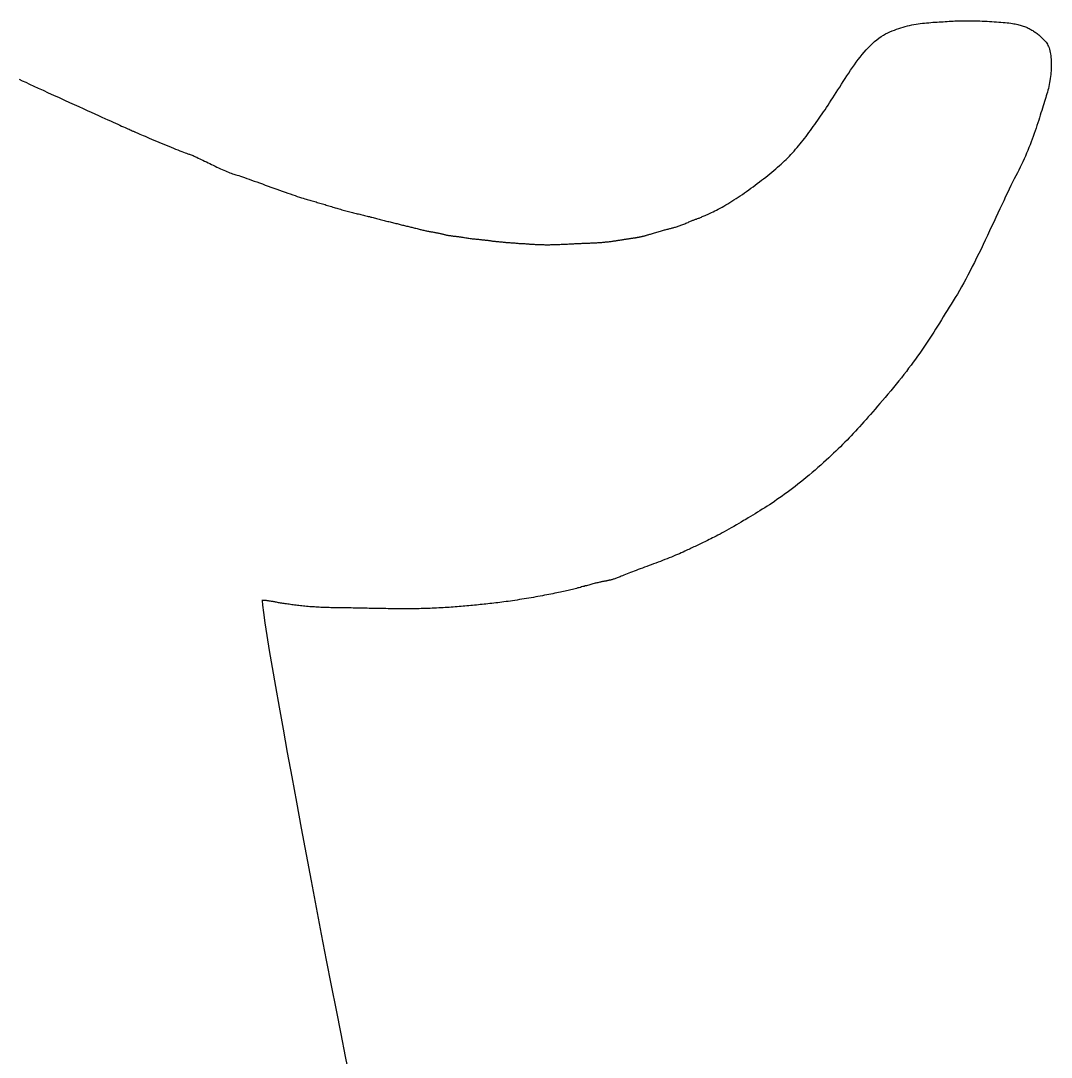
# Model space of a CAD drawing. Extents: x 3.9 to 78.6, y 0.4 to 97.3.
# Drawn here: x 36.66 to 47.9, y 86.01 to 97.3 of the extents above; entities that cross this region are included whole.
import ezdxf

# ---------------------------------------------------------------- set-up
doc = ezdxf.new("R2010")
doc.units = 0
doc.layers.add('LAYER_1', color=7, linetype='CONTINUOUS')

msp = doc.modelspace()

# ---------------------------------------------------------------- linework, layer by layer
at = {"layer": 'LAYER_1', "color": 7}
for p, q in [((46.403, 97.262), (46.427, 97.266)), ((46.427, 97.266), (46.45, 97.27)), ((46.45, 97.27), (46.473, 97.273)), ((46.473, 97.273), (46.496, 97.276)), ((46.496, 97.276), (46.519, 97.279)), ((46.519, 97.279), (46.542, 97.281)), ((46.542, 97.281), (46.565, 97.283)), ((46.565, 97.283), (46.588, 97.285)), ((46.588, 97.285), (46.611, 97.287)), ((46.611, 97.287), (46.633, 97.288)), ((46.633, 97.288), (46.656, 97.29)), ((46.656, 97.29), (46.678, 97.291)), ((46.678, 97.291), (46.701, 97.293)), ((46.701, 97.293), (46.723, 97.294)), ((46.723, 97.294), (46.745, 97.295)), ((46.745, 97.295), (46.767, 97.297)), ((46.767, 97.297), (46.789, 97.298)), ((46.789, 97.298), (46.811, 97.3)), ((46.811, 97.3), (46.83, 97.301)), ((46.83, 97.301), (46.85, 97.302)), ((46.85, 97.302), (46.871, 97.303)), ((46.871, 97.303), (46.894, 97.303)), ((46.894, 97.303), (46.917, 97.304)), ((46.917, 97.304), (46.94, 97.304)), ((46.94, 97.304), (46.965, 97.304)), ((46.965, 97.304), (46.99, 97.304)), ((46.99, 97.304), (47.016, 97.304)), ((47.016, 97.304), (47.042, 97.304)), ((47.042, 97.304), (47.068, 97.303)), ((47.068, 97.303), (47.095, 97.303)), ((47.095, 97.303), (47.121, 97.302)), ((47.121, 97.302), (47.148, 97.301)), ((47.148, 97.301), (47.175, 97.3)), ((47.175, 97.3), (47.201, 97.298)), ((47.201, 97.298), (47.228, 97.297)), ((47.228, 97.297), (47.254, 97.296)), ((47.254, 97.296), (47.279, 97.294)), ((47.279, 97.294), (47.305, 97.292)), ((47.305, 97.292), (47.329, 97.29)), ((47.329, 97.29), (47.353, 97.288)), ((47.353, 97.288), (47.376, 97.286)), ((47.376, 97.286), (47.398, 97.284)), ((47.398, 97.284), (47.42, 97.282)), ((47.42, 97.282), (47.44, 97.28)), ((47.44, 97.28), (47.459, 97.277)), ((47.459, 97.277), (47.477, 97.275)), ((47.477, 97.275), (47.493, 97.272)), ((47.493, 97.272), (47.509, 97.269)), ((47.509, 97.269), (47.522, 97.266)), ((47.522, 97.266), (47.536, 97.263)), ((46.07, 97.147), (46.094, 97.16)), ((46.094, 97.16), (46.118, 97.172)), ((46.118, 97.172), (46.142, 97.183)), ((46.142, 97.183), (46.166, 97.194)), ((46.166, 97.194), (46.19, 97.203)), ((46.19, 97.203), (46.214, 97.212)), ((46.214, 97.212), (46.238, 97.22)), ((46.238, 97.22), (46.262, 97.228)), ((46.262, 97.228), (46.285, 97.235)), ((46.285, 97.235), (46.309, 97.242)), ((46.309, 97.242), (46.333, 97.247)), ((46.333, 97.247), (46.356, 97.253)), ((46.356, 97.253), (46.38, 97.258)), ((46.38, 97.258), (46.403, 97.262)), ((47.536, 97.263), (47.548, 97.26)), ((47.548, 97.26), (47.561, 97.257)), ((47.561, 97.257), (47.573, 97.253)), ((47.573, 97.253), (47.585, 97.25)), ((47.585, 97.25), (47.596, 97.246)), ((47.596, 97.246), (47.608, 97.242)), ((47.608, 97.242), (47.619, 97.238)), ((47.619, 97.238), (47.63, 97.233)), ((47.63, 97.233), (47.64, 97.229)), ((47.64, 97.229), (47.65, 97.224)), ((47.65, 97.224), (47.661, 97.219)), ((47.661, 97.219), (47.671, 97.214)), ((47.671, 97.214), (47.68, 97.208)), ((47.68, 97.208), (47.69, 97.202)), ((47.69, 97.202), (47.7, 97.197)), ((47.7, 97.197), (47.709, 97.191)), ((47.709, 97.191), (47.718, 97.184)), ((47.718, 97.184), (47.727, 97.178)), ((47.727, 97.178), (47.737, 97.171)), ((47.737, 97.171), (47.746, 97.164)), ((47.746, 97.164), (47.755, 97.157)), ((47.755, 97.157), (47.764, 97.149)), ((45.929, 97.035), (45.952, 97.057)), ((45.952, 97.057), (45.975, 97.078)), ((45.975, 97.078), (45.999, 97.097)), ((45.999, 97.097), (46.022, 97.116)), ((46.022, 97.116), (46.046, 97.132)), ((46.046, 97.132), (46.07, 97.147)), ((47.764, 97.149), (47.773, 97.142)), ((47.773, 97.142), (47.782, 97.134)), ((47.782, 97.134), (47.791, 97.125)), ((47.791, 97.125), (47.8, 97.117)), ((47.8, 97.117), (47.809, 97.108)), ((47.809, 97.108), (47.818, 97.099)), ((47.818, 97.099), (47.827, 97.09)), ((47.827, 97.09), (47.836, 97.08)), ((47.836, 97.08), (47.844, 97.071)), ((47.844, 97.071), (47.852, 97.061)), ((47.852, 97.061), (47.859, 97.049)), ((47.859, 97.049), (47.865, 97.036)), ((45.818, 96.908), (45.84, 96.935)), ((45.84, 96.935), (45.862, 96.962)), ((45.862, 96.962), (45.884, 96.987)), ((45.884, 96.987), (45.907, 97.012)), ((45.907, 97.012), (45.929, 97.035)), ((47.865, 97.036), (47.871, 97.023)), ((47.871, 97.023), (47.877, 97.008)), ((47.877, 97.008), (47.881, 96.993)), ((47.881, 96.993), (47.886, 96.976)), ((47.886, 96.976), (47.889, 96.959)), ((47.889, 96.959), (47.893, 96.942)), ((47.893, 96.942), (47.895, 96.923)), ((45.733, 96.793), (45.754, 96.823)), ((45.754, 96.823), (45.775, 96.852)), ((45.775, 96.852), (45.797, 96.88)), ((45.797, 96.88), (45.818, 96.908)), ((47.895, 96.923), (47.897, 96.904)), ((47.897, 96.904), (47.899, 96.885)), ((47.899, 96.885), (47.9, 96.865)), ((47.9, 96.865), (47.901, 96.845)), ((47.901, 96.845), (47.901, 96.824)), ((47.901, 96.824), (47.901, 96.803)), ((45.652, 96.673), (45.672, 96.703)), ((45.672, 96.703), (45.692, 96.734)), ((45.692, 96.734), (45.713, 96.764)), ((45.713, 96.764), (45.733, 96.793)), ((47.896, 96.717), (47.893, 96.695)), ((47.898, 96.738), (47.896, 96.717)), ((47.899, 96.76), (47.898, 96.738)), ((47.9, 96.782), (47.899, 96.76)), ((47.901, 96.803), (47.9, 96.782)), ((36.646, 96.667), (36.681, 96.651)), ((36.681, 96.651), (36.72, 96.633)), ((36.72, 96.633), (36.761, 96.613)), ((36.761, 96.613), (36.806, 96.592)), ((36.806, 96.592), (36.855, 96.57)), ((45.594, 96.582), (45.613, 96.612)), ((45.613, 96.612), (45.633, 96.642)), ((45.633, 96.642), (45.652, 96.673)), ((47.875, 96.587), (47.87, 96.567)), ((47.879, 96.609), (47.875, 96.587)), ((47.883, 96.63), (47.879, 96.609)), ((47.887, 96.651), (47.883, 96.63)), ((47.89, 96.673), (47.887, 96.651)), ((47.893, 96.695), (47.89, 96.673)), ((36.855, 96.57), (36.907, 96.546)), ((36.907, 96.546), (36.962, 96.52)), ((36.962, 96.52), (37.022, 96.493)), ((37.022, 96.493), (37.082, 96.466)), ((45.52, 96.465), (45.538, 96.494)), ((45.538, 96.494), (45.556, 96.523)), ((45.556, 96.523), (45.575, 96.552)), ((45.575, 96.552), (45.594, 96.582)), ((47.847, 96.487), (47.841, 96.467)), ((47.853, 96.506), (47.847, 96.487)), ((47.859, 96.526), (47.853, 96.506)), ((47.865, 96.546), (47.859, 96.526)), ((47.87, 96.567), (47.865, 96.546)), ((37.082, 96.466), (37.14, 96.439)), ((37.14, 96.439), (37.195, 96.414)), ((37.195, 96.414), (37.247, 96.391)), ((37.247, 96.391), (37.297, 96.368)), ((37.297, 96.368), (37.344, 96.347)), ((45.45, 96.359), (45.467, 96.384)), ((45.467, 96.384), (45.484, 96.41)), ((45.484, 96.41), (45.502, 96.437)), ((45.502, 96.437), (45.52, 96.465)), ((47.813, 96.376), (47.805, 96.352)), ((47.82, 96.4), (47.813, 96.376)), ((47.827, 96.423), (47.82, 96.4)), ((47.834, 96.445), (47.827, 96.423)), ((47.841, 96.467), (47.834, 96.445)), ((37.344, 96.347), (37.389, 96.326)), ((37.389, 96.326), (37.432, 96.307)), ((37.432, 96.307), (37.472, 96.289)), ((37.472, 96.289), (37.511, 96.271)), ((37.511, 96.271), (37.547, 96.255)), ((37.547, 96.255), (37.58, 96.24)), ((45.37, 96.241), (45.386, 96.264)), ((45.386, 96.264), (45.402, 96.288)), ((45.402, 96.288), (45.418, 96.311)), ((45.418, 96.311), (45.434, 96.335)), ((45.434, 96.335), (45.45, 96.359)), ((47.781, 96.274), (47.773, 96.247)), ((47.789, 96.3), (47.781, 96.274)), ((47.798, 96.326), (47.789, 96.3)), ((47.805, 96.352), (47.798, 96.326)), ((37.58, 96.24), (37.612, 96.226)), ((37.612, 96.226), (37.642, 96.212)), ((37.642, 96.212), (37.67, 96.2)), ((37.67, 96.2), (37.696, 96.188)), ((37.696, 96.188), (37.721, 96.177)), ((37.721, 96.177), (37.743, 96.167)), ((37.743, 96.167), (37.764, 96.157)), ((37.764, 96.157), (37.783, 96.149)), ((37.783, 96.149), (37.801, 96.141)), ((37.801, 96.141), (37.817, 96.134)), ((45.29, 96.129), (45.306, 96.151)), ((45.306, 96.151), (45.322, 96.173)), ((45.322, 96.173), (45.338, 96.196)), ((45.338, 96.196), (45.354, 96.219)), ((45.354, 96.219), (45.37, 96.241)), ((47.745, 96.162), (47.735, 96.133)), ((47.754, 96.191), (47.745, 96.162)), ((47.764, 96.219), (47.754, 96.191)), ((47.773, 96.247), (47.764, 96.219)), ((37.817, 96.134), (37.832, 96.127)), ((37.832, 96.127), (37.845, 96.121)), ((37.845, 96.121), (37.857, 96.115)), ((37.857, 96.115), (37.868, 96.111)), ((37.868, 96.111), (37.878, 96.106)), ((37.878, 96.106), (37.886, 96.102)), ((37.886, 96.102), (37.894, 96.099)), ((37.894, 96.099), (37.9, 96.096)), ((37.9, 96.096), (37.905, 96.094)), ((37.905, 96.094), (37.908, 96.092)), ((37.908, 96.092), (37.914, 96.09)), ((37.914, 96.09), (37.922, 96.086)), ((37.922, 96.086), (37.933, 96.081)), ((37.933, 96.081), (37.947, 96.076)), ((37.947, 96.076), (37.962, 96.069)), ((37.962, 96.069), (37.98, 96.062)), ((37.98, 96.062), (37.999, 96.053)), ((37.999, 96.053), (38.02, 96.045)), ((38.02, 96.045), (38.043, 96.035)), ((38.043, 96.035), (38.066, 96.025)), ((38.066, 96.025), (38.091, 96.015)), ((45.194, 96.002), (45.211, 96.022)), ((45.211, 96.022), (45.227, 96.043)), ((45.227, 96.043), (45.243, 96.064)), ((45.243, 96.064), (45.258, 96.086)), ((45.258, 96.086), (45.274, 96.107)), ((45.274, 96.107), (45.29, 96.129)), ((47.704, 96.044), (47.693, 96.013)), ((47.715, 96.074), (47.704, 96.044)), ((47.725, 96.103), (47.715, 96.074)), ((47.735, 96.133), (47.725, 96.103)), ((38.091, 96.015), (38.116, 96.004)), ((38.116, 96.004), (38.143, 95.993)), ((38.143, 95.993), (38.169, 95.982)), ((38.169, 95.982), (38.196, 95.971)), ((38.196, 95.971), (38.223, 95.96)), ((38.223, 95.96), (38.25, 95.949)), ((38.25, 95.949), (38.277, 95.938)), ((38.277, 95.938), (38.303, 95.927)), ((38.303, 95.927), (38.328, 95.916)), ((38.328, 95.916), (38.353, 95.906)), ((45.113, 95.903), (45.129, 95.922)), ((45.129, 95.922), (45.146, 95.942)), ((45.146, 95.942), (45.162, 95.961)), ((45.162, 95.961), (45.178, 95.981)), ((45.178, 95.981), (45.194, 96.002)), ((47.658, 95.922), (47.645, 95.891)), ((47.67, 95.952), (47.658, 95.922)), ((47.681, 95.983), (47.67, 95.952)), ((47.693, 96.013), (47.681, 95.983)), ((38.353, 95.906), (38.377, 95.897)), ((38.377, 95.897), (38.399, 95.888)), ((38.399, 95.888), (38.42, 95.88)), ((38.42, 95.88), (38.439, 95.872)), ((38.439, 95.872), (38.457, 95.866)), ((38.457, 95.866), (38.472, 95.86)), ((38.472, 95.86), (38.485, 95.855)), ((38.485, 95.855), (38.496, 95.851)), ((38.496, 95.851), (38.505, 95.849)), ((38.505, 95.849), (38.512, 95.846)), ((38.512, 95.846), (38.521, 95.843)), ((38.521, 95.843), (38.532, 95.839)), ((38.532, 95.839), (38.543, 95.834)), ((38.543, 95.834), (38.556, 95.829)), ((38.556, 95.829), (38.57, 95.822)), ((38.57, 95.822), (38.584, 95.816)), ((38.584, 95.816), (38.6, 95.808)), ((38.6, 95.808), (38.616, 95.801)), ((38.616, 95.801), (38.633, 95.792)), ((45.01, 95.793), (45.028, 95.811)), ((45.028, 95.811), (45.045, 95.828)), ((45.045, 95.828), (45.062, 95.847)), ((45.062, 95.847), (45.079, 95.865)), ((45.079, 95.865), (45.096, 95.884)), ((45.096, 95.884), (45.113, 95.903)), ((47.606, 95.798), (47.592, 95.768)), ((47.619, 95.829), (47.606, 95.798)), ((47.632, 95.86), (47.619, 95.829)), ((47.645, 95.891), (47.632, 95.86)), ((38.633, 95.792), (38.651, 95.784)), ((38.651, 95.784), (38.669, 95.775)), ((38.669, 95.775), (38.688, 95.766)), ((38.688, 95.766), (38.706, 95.757)), ((38.706, 95.757), (38.726, 95.747)), ((38.726, 95.747), (38.745, 95.738)), ((38.745, 95.738), (38.764, 95.729)), ((38.764, 95.729), (38.784, 95.719)), ((38.784, 95.719), (38.803, 95.71)), ((38.803, 95.71), (38.822, 95.701)), ((38.822, 95.701), (38.841, 95.692)), ((38.841, 95.692), (38.86, 95.684)), ((38.86, 95.684), (38.878, 95.675)), ((44.875, 95.672), (44.896, 95.69)), ((44.896, 95.69), (44.917, 95.708)), ((44.917, 95.708), (44.938, 95.726)), ((44.938, 95.726), (44.956, 95.742)), ((44.956, 95.742), (44.974, 95.759)), ((44.974, 95.759), (44.992, 95.776)), ((44.992, 95.776), (45.01, 95.793)), ((47.562, 95.707), (47.547, 95.677)), ((47.577, 95.737), (47.562, 95.707)), ((47.592, 95.768), (47.577, 95.737)), ((38.878, 95.675), (38.895, 95.668)), ((38.895, 95.668), (38.913, 95.66)), ((38.913, 95.66), (38.929, 95.653)), ((38.929, 95.653), (38.945, 95.647)), ((38.945, 95.647), (38.959, 95.642)), ((38.959, 95.642), (38.973, 95.637)), ((38.973, 95.637), (38.986, 95.632)), ((38.986, 95.632), (38.998, 95.629)), ((38.998, 95.629), (39.01, 95.626)), ((39.01, 95.626), (39.025, 95.621)), ((39.025, 95.621), (39.042, 95.616)), ((39.042, 95.616), (39.061, 95.609)), ((39.061, 95.609), (39.082, 95.602)), ((39.082, 95.602), (39.104, 95.595)), ((39.104, 95.595), (39.129, 95.586)), ((39.129, 95.586), (39.154, 95.577)), ((39.154, 95.577), (39.181, 95.567)), ((44.741, 95.565), (44.764, 95.582)), ((44.764, 95.582), (44.787, 95.6)), ((44.787, 95.6), (44.809, 95.618)), ((44.809, 95.618), (44.831, 95.636)), ((44.831, 95.636), (44.853, 95.654)), ((44.853, 95.654), (44.875, 95.672)), ((47.498, 95.582), (47.48, 95.546)), ((47.515, 95.615), (47.498, 95.582)), ((47.532, 95.647), (47.515, 95.615)), ((47.547, 95.677), (47.532, 95.647)), ((39.181, 95.567), (39.209, 95.557)), ((39.209, 95.557), (39.238, 95.547)), ((39.238, 95.547), (39.268, 95.536)), ((39.268, 95.536), (39.299, 95.525)), ((39.299, 95.525), (39.33, 95.514)), ((39.33, 95.514), (39.361, 95.503)), ((39.361, 95.503), (39.392, 95.491)), ((39.392, 95.491), (39.424, 95.48)), ((39.424, 95.48), (39.455, 95.469)), ((39.455, 95.469), (39.486, 95.457)), ((39.486, 95.457), (39.516, 95.447)), ((44.579, 95.444), (44.602, 95.461)), ((44.602, 95.461), (44.626, 95.478)), ((44.626, 95.478), (44.649, 95.495)), ((44.649, 95.495), (44.672, 95.512)), ((44.672, 95.512), (44.695, 95.529)), ((44.695, 95.529), (44.718, 95.547)), ((44.718, 95.547), (44.741, 95.565)), ((47.443, 95.47), (47.423, 95.429)), ((47.462, 95.509), (47.443, 95.47)), ((47.48, 95.546), (47.462, 95.509)), ((39.516, 95.447), (39.546, 95.436)), ((39.546, 95.436), (39.575, 95.426)), ((39.575, 95.426), (39.603, 95.416)), ((39.603, 95.416), (39.63, 95.406)), ((39.63, 95.406), (39.656, 95.398)), ((39.656, 95.398), (39.68, 95.389)), ((39.68, 95.389), (39.703, 95.382)), ((39.703, 95.382), (39.724, 95.375)), ((39.724, 95.375), (39.743, 95.369)), ((39.743, 95.369), (39.76, 95.364)), ((39.76, 95.364), (39.775, 95.36)), ((39.775, 95.36), (39.788, 95.357)), ((39.788, 95.357), (39.802, 95.353)), ((39.802, 95.353), (39.816, 95.349)), ((39.816, 95.349), (39.829, 95.345)), ((39.829, 95.345), (39.843, 95.341)), ((44.419, 95.337), (44.441, 95.351)), ((44.441, 95.351), (44.464, 95.366)), ((44.464, 95.366), (44.487, 95.381)), ((44.487, 95.381), (44.51, 95.396)), ((44.51, 95.396), (44.533, 95.412)), ((44.533, 95.412), (44.556, 95.428)), ((44.556, 95.428), (44.579, 95.444)), ((47.403, 95.387), (47.383, 95.343)), ((47.423, 95.429), (47.403, 95.387)), ((39.843, 95.341), (39.857, 95.337)), ((39.857, 95.337), (39.871, 95.333)), ((39.871, 95.333), (39.884, 95.329)), ((39.884, 95.329), (39.898, 95.325)), ((39.898, 95.325), (39.912, 95.321)), ((39.912, 95.321), (39.926, 95.317)), ((39.926, 95.317), (39.94, 95.312)), ((39.94, 95.312), (39.954, 95.308)), ((39.954, 95.308), (39.968, 95.304)), ((39.968, 95.304), (39.982, 95.3)), ((39.982, 95.3), (39.996, 95.295)), ((39.996, 95.295), (40.01, 95.291)), ((40.01, 95.291), (40.024, 95.287)), ((40.024, 95.287), (40.038, 95.282)), ((40.038, 95.282), (40.052, 95.278)), ((40.052, 95.278), (40.066, 95.274)), ((40.066, 95.274), (40.08, 95.269)), ((40.08, 95.269), (40.094, 95.265)), ((40.094, 95.265), (40.109, 95.261)), ((40.109, 95.261), (40.123, 95.257)), ((40.123, 95.257), (40.137, 95.253)), ((40.137, 95.253), (40.151, 95.249)), ((40.151, 95.249), (40.166, 95.245)), ((40.166, 95.245), (40.18, 95.241)), ((40.18, 95.241), (40.195, 95.237)), ((40.195, 95.237), (40.209, 95.233)), ((40.209, 95.233), (40.223, 95.229)), ((44.213, 95.223), (44.231, 95.232)), ((44.231, 95.232), (44.25, 95.241)), ((44.25, 95.241), (44.27, 95.251)), ((44.27, 95.251), (44.29, 95.262)), ((44.29, 95.262), (44.311, 95.273)), ((44.311, 95.273), (44.332, 95.285)), ((44.332, 95.285), (44.353, 95.297)), ((44.353, 95.297), (44.375, 95.31)), ((44.375, 95.31), (44.397, 95.323)), ((44.397, 95.323), (44.419, 95.337)), ((47.34, 95.253), (47.318, 95.206)), ((47.362, 95.298), (47.34, 95.253)), ((47.383, 95.343), (47.362, 95.298)), ((40.223, 95.229), (40.238, 95.226)), ((40.238, 95.226), (40.252, 95.222)), ((40.252, 95.222), (40.266, 95.219)), ((40.266, 95.219), (40.28, 95.215)), ((40.28, 95.215), (40.293, 95.212)), ((40.293, 95.212), (40.307, 95.208)), ((40.307, 95.208), (40.321, 95.205)), ((40.321, 95.205), (40.334, 95.201)), ((40.334, 95.201), (40.348, 95.198)), ((40.348, 95.198), (40.361, 95.195)), ((40.361, 95.195), (40.374, 95.191)), ((40.374, 95.191), (40.388, 95.188)), ((40.388, 95.188), (40.401, 95.185)), ((40.401, 95.185), (40.414, 95.182)), ((40.414, 95.182), (40.427, 95.178)), ((40.427, 95.178), (40.44, 95.175)), ((40.44, 95.175), (40.453, 95.172)), ((40.453, 95.172), (40.466, 95.169)), ((40.466, 95.169), (40.48, 95.165)), ((40.48, 95.165), (40.493, 95.162)), ((40.493, 95.162), (40.506, 95.159)), ((40.506, 95.159), (40.519, 95.156)), ((40.519, 95.156), (40.532, 95.152)), ((40.532, 95.152), (40.545, 95.149)), ((40.545, 95.149), (40.559, 95.146)), ((40.559, 95.146), (40.572, 95.142)), ((40.572, 95.142), (40.585, 95.139)), ((40.585, 95.139), (40.599, 95.135)), ((40.599, 95.135), (40.612, 95.132)), ((40.612, 95.132), (40.626, 95.128)), ((40.626, 95.128), (40.639, 95.125)), ((40.639, 95.125), (40.653, 95.121)), ((40.653, 95.121), (40.666, 95.118)), ((43.96, 95.115), (43.969, 95.119)), ((43.969, 95.119), (43.978, 95.122)), ((43.978, 95.122), (43.986, 95.126)), ((43.986, 95.126), (43.994, 95.129)), ((43.994, 95.129), (44.001, 95.132)), ((44.001, 95.132), (44.009, 95.134)), ((44.009, 95.134), (44.016, 95.137)), ((44.016, 95.137), (44.023, 95.14)), ((44.023, 95.14), (44.031, 95.143)), ((44.031, 95.143), (44.038, 95.145)), ((44.038, 95.145), (44.045, 95.148)), ((44.045, 95.148), (44.053, 95.151)), ((44.053, 95.151), (44.061, 95.154)), ((44.061, 95.154), (44.069, 95.158)), ((44.069, 95.158), (44.077, 95.161)), ((44.077, 95.161), (44.086, 95.165)), ((44.086, 95.165), (44.096, 95.169)), ((44.096, 95.169), (44.106, 95.173)), ((44.106, 95.173), (44.116, 95.178)), ((44.116, 95.178), (44.128, 95.183)), ((44.128, 95.183), (44.14, 95.188)), ((44.14, 95.188), (44.152, 95.194)), ((44.152, 95.194), (44.166, 95.201)), ((44.166, 95.201), (44.181, 95.208)), ((44.181, 95.208), (44.196, 95.215)), ((44.196, 95.215), (44.213, 95.223)), ((47.296, 95.159), (47.274, 95.11)), ((47.318, 95.206), (47.296, 95.159)), ((40.666, 95.118), (40.679, 95.115)), ((40.679, 95.115), (40.692, 95.112)), ((40.692, 95.112), (40.705, 95.108)), ((40.705, 95.108), (40.717, 95.105)), ((40.717, 95.105), (40.73, 95.102)), ((40.73, 95.102), (40.742, 95.099)), ((40.742, 95.099), (40.754, 95.096)), ((40.754, 95.096), (40.767, 95.093)), ((40.767, 95.093), (40.779, 95.09)), ((40.779, 95.09), (40.791, 95.087)), ((40.791, 95.087), (40.803, 95.084)), ((40.803, 95.084), (40.814, 95.081)), ((40.814, 95.081), (40.826, 95.078)), ((40.826, 95.078), (40.838, 95.076)), ((40.838, 95.076), (40.849, 95.073)), ((40.849, 95.073), (40.861, 95.07)), ((40.861, 95.07), (40.872, 95.067)), ((40.872, 95.067), (40.884, 95.064)), ((40.884, 95.064), (40.895, 95.062)), ((40.895, 95.062), (40.906, 95.059)), ((40.906, 95.059), (40.918, 95.056)), ((40.918, 95.056), (40.929, 95.053)), ((40.929, 95.053), (40.94, 95.05)), ((40.94, 95.05), (40.951, 95.048)), ((40.951, 95.048), (40.962, 95.045)), ((40.962, 95.045), (40.973, 95.042)), ((40.973, 95.042), (40.985, 95.039)), ((40.985, 95.039), (40.996, 95.036)), ((40.996, 95.036), (41.007, 95.033)), ((41.007, 95.033), (41.018, 95.03)), ((41.018, 95.03), (41.028, 95.028)), ((41.028, 95.028), (41.039, 95.025)), ((41.039, 95.025), (41.049, 95.023)), ((41.049, 95.023), (41.06, 95.021)), ((41.06, 95.021), (41.07, 95.019)), ((41.07, 95.019), (41.08, 95.016)), ((41.08, 95.016), (41.09, 95.014)), ((41.09, 95.014), (41.099, 95.012)), ((41.099, 95.012), (41.109, 95.011)), ((41.109, 95.011), (41.118, 95.009)), ((41.118, 95.009), (41.128, 95.007)), ((41.128, 95.007), (41.137, 95.005)), ((43.615, 95.005), (43.627, 95.008)), ((43.627, 95.008), (43.639, 95.012)), ((43.639, 95.012), (43.65, 95.015)), ((43.65, 95.015), (43.661, 95.018)), ((43.661, 95.018), (43.672, 95.021)), ((43.672, 95.021), (43.682, 95.024)), ((43.682, 95.024), (43.692, 95.026)), ((43.692, 95.026), (43.702, 95.029)), ((43.702, 95.029), (43.712, 95.031)), ((43.712, 95.031), (43.722, 95.034)), ((43.722, 95.034), (43.731, 95.036)), ((43.731, 95.036), (43.741, 95.039)), ((43.741, 95.039), (43.75, 95.041)), ((43.75, 95.041), (43.759, 95.044)), ((43.759, 95.044), (43.768, 95.046)), ((43.768, 95.046), (43.777, 95.048)), ((43.777, 95.048), (43.787, 95.051)), ((43.787, 95.051), (43.796, 95.054)), ((43.796, 95.054), (43.805, 95.056)), ((43.805, 95.056), (43.814, 95.059)), ((43.814, 95.059), (43.824, 95.062)), ((43.824, 95.062), (43.833, 95.065)), ((43.833, 95.065), (43.843, 95.069)), ((43.843, 95.069), (43.853, 95.072)), ((43.853, 95.072), (43.863, 95.076)), ((43.863, 95.076), (43.873, 95.079)), ((43.873, 95.079), (43.884, 95.083)), ((43.884, 95.083), (43.895, 95.088)), ((43.895, 95.088), (43.906, 95.092)), ((43.906, 95.092), (43.918, 95.097)), ((43.918, 95.097), (43.929, 95.102)), ((43.929, 95.102), (43.94, 95.107)), ((43.94, 95.107), (43.95, 95.111)), ((43.95, 95.111), (43.96, 95.115)), ((47.228, 95.013), (47.205, 94.964)), ((47.251, 95.062), (47.228, 95.013)), ((47.274, 95.11), (47.251, 95.062)), ((41.137, 95.005), (41.146, 95.004)), ((41.146, 95.004), (41.155, 95.002)), ((41.155, 95.002), (41.163, 95)), ((41.163, 95), (41.172, 94.999)), ((41.172, 94.999), (41.18, 94.997)), ((41.18, 94.997), (41.189, 94.996)), ((41.189, 94.996), (41.197, 94.994)), ((41.197, 94.994), (41.205, 94.993)), ((41.205, 94.993), (41.213, 94.991)), ((41.213, 94.991), (41.221, 94.989)), ((41.221, 94.989), (41.228, 94.988)), ((41.228, 94.988), (41.236, 94.986)), ((41.236, 94.986), (41.244, 94.985)), ((41.244, 94.985), (41.251, 94.983)), ((41.251, 94.983), (41.258, 94.981)), ((41.258, 94.981), (41.265, 94.979)), ((41.265, 94.979), (41.273, 94.977)), ((41.273, 94.977), (41.28, 94.975)), ((41.28, 94.975), (41.287, 94.974)), ((41.287, 94.974), (41.294, 94.972)), ((41.294, 94.972), (41.3, 94.971)), ((41.3, 94.971), (41.307, 94.969)), ((41.307, 94.969), (41.314, 94.968)), ((41.314, 94.968), (41.321, 94.966)), ((41.321, 94.966), (41.328, 94.965)), ((41.328, 94.965), (41.335, 94.964)), ((41.335, 94.964), (41.342, 94.963)), ((41.342, 94.963), (41.349, 94.962)), ((41.349, 94.962), (41.357, 94.961)), ((41.357, 94.961), (41.364, 94.96)), ((41.364, 94.96), (41.371, 94.959)), ((41.371, 94.959), (41.378, 94.958)), ((41.378, 94.958), (41.385, 94.958)), ((41.385, 94.958), (41.393, 94.957)), ((41.393, 94.957), (41.4, 94.956)), ((41.4, 94.956), (41.407, 94.955)), ((41.407, 94.955), (41.415, 94.954)), ((41.415, 94.954), (41.422, 94.953)), ((41.422, 94.953), (41.43, 94.952)), ((41.43, 94.952), (41.438, 94.951)), ((41.438, 94.951), (41.446, 94.95)), ((41.446, 94.95), (41.454, 94.949)), ((41.454, 94.949), (41.462, 94.948)), ((41.462, 94.948), (41.47, 94.947)), ((41.47, 94.947), (41.478, 94.946)), ((41.478, 94.946), (41.486, 94.944)), ((41.486, 94.944), (41.495, 94.943)), ((41.495, 94.943), (41.503, 94.941)), ((41.503, 94.941), (41.516, 94.939)), ((41.516, 94.939), (41.528, 94.937)), ((41.528, 94.937), (41.54, 94.936)), ((41.54, 94.936), (41.551, 94.934)), ((41.551, 94.934), (41.563, 94.932)), ((41.563, 94.932), (41.574, 94.931)), ((41.574, 94.931), (41.585, 94.929)), ((41.585, 94.929), (41.595, 94.928)), ((41.595, 94.928), (41.606, 94.927)), ((41.606, 94.927), (41.616, 94.926)), ((41.616, 94.926), (41.626, 94.925)), ((41.626, 94.925), (41.636, 94.924)), ((41.636, 94.924), (41.646, 94.923)), ((41.646, 94.923), (41.656, 94.922)), ((41.656, 94.922), (41.665, 94.921)), ((41.665, 94.921), (41.675, 94.92)), ((41.675, 94.92), (41.684, 94.919)), ((41.684, 94.919), (41.693, 94.918)), ((41.693, 94.918), (41.702, 94.917)), ((41.702, 94.917), (41.711, 94.916)), ((41.711, 94.916), (41.72, 94.915)), ((41.72, 94.915), (41.729, 94.914)), ((41.729, 94.914), (41.738, 94.913)), ((41.738, 94.913), (41.747, 94.912)), ((41.747, 94.912), (41.756, 94.911)), ((41.756, 94.911), (41.764, 94.91)), ((41.764, 94.91), (41.773, 94.909)), ((41.773, 94.909), (41.782, 94.908)), ((41.782, 94.908), (41.791, 94.906)), ((41.791, 94.906), (41.8, 94.905)), ((41.8, 94.905), (41.809, 94.903)), ((41.809, 94.903), (41.818, 94.903)), ((41.818, 94.903), (41.827, 94.902)), ((41.827, 94.902), (41.836, 94.901)), ((41.836, 94.901), (41.846, 94.9)), ((41.846, 94.9), (41.855, 94.899)), ((41.855, 94.899), (41.865, 94.898)), ((41.865, 94.898), (41.875, 94.897)), ((41.875, 94.897), (41.884, 94.896)), ((41.884, 94.896), (41.894, 94.895)), ((41.894, 94.895), (41.904, 94.894)), ((41.904, 94.894), (41.914, 94.893)), ((41.914, 94.893), (41.924, 94.892)), ((43.032, 94.892), (43.042, 94.893)), ((43.042, 94.893), (43.053, 94.894)), ((43.053, 94.894), (43.063, 94.895)), ((43.063, 94.895), (43.073, 94.896)), ((43.073, 94.896), (43.083, 94.897)), ((43.083, 94.897), (43.093, 94.899)), ((43.093, 94.899), (43.103, 94.9)), ((43.103, 94.9), (43.113, 94.901)), ((43.113, 94.901), (43.123, 94.903)), ((43.123, 94.903), (43.133, 94.904)), ((43.133, 94.904), (43.142, 94.905)), ((43.142, 94.905), (43.152, 94.907)), ((43.152, 94.907), (43.161, 94.908)), ((43.161, 94.908), (43.17, 94.91)), ((43.17, 94.91), (43.179, 94.911)), ((43.179, 94.911), (43.189, 94.913)), ((43.189, 94.913), (43.198, 94.914)), ((43.198, 94.914), (43.207, 94.916)), ((43.207, 94.916), (43.215, 94.917)), ((43.215, 94.917), (43.223, 94.918)), ((43.223, 94.918), (43.231, 94.919)), ((43.231, 94.919), (43.239, 94.921)), ((43.239, 94.921), (43.246, 94.922)), ((43.246, 94.922), (43.253, 94.923)), ((43.253, 94.923), (43.26, 94.924)), ((43.26, 94.924), (43.267, 94.925)), ((43.267, 94.925), (43.273, 94.926)), ((43.273, 94.926), (43.279, 94.927)), ((43.279, 94.927), (43.285, 94.928)), ((43.285, 94.928), (43.291, 94.929)), ((43.291, 94.929), (43.297, 94.93)), ((43.297, 94.93), (43.302, 94.931)), ((43.302, 94.931), (43.308, 94.931)), ((43.308, 94.931), (43.313, 94.932)), ((43.313, 94.932), (43.319, 94.933)), ((43.319, 94.933), (43.324, 94.934)), ((43.324, 94.934), (43.329, 94.934)), ((43.329, 94.934), (43.335, 94.935)), ((43.335, 94.935), (43.34, 94.936)), ((43.34, 94.936), (43.345, 94.937)), ((43.345, 94.937), (43.351, 94.938)), ((43.351, 94.938), (43.356, 94.938)), ((43.356, 94.938), (43.361, 94.939)), ((43.361, 94.939), (43.367, 94.94)), ((43.367, 94.94), (43.372, 94.941)), ((43.372, 94.941), (43.378, 94.942)), ((43.378, 94.942), (43.384, 94.943)), ((43.384, 94.943), (43.39, 94.944)), ((43.39, 94.944), (43.396, 94.944)), ((43.396, 94.944), (43.401, 94.945)), ((43.401, 94.945), (43.407, 94.946)), ((43.407, 94.946), (43.412, 94.948)), ((43.412, 94.948), (43.418, 94.949)), ((43.418, 94.949), (43.423, 94.95)), ((43.423, 94.95), (43.428, 94.951)), ((43.428, 94.951), (43.434, 94.952)), ((43.434, 94.952), (43.439, 94.954)), ((43.439, 94.954), (43.445, 94.955)), ((43.445, 94.955), (43.45, 94.956)), ((43.45, 94.956), (43.456, 94.958)), ((43.456, 94.958), (43.462, 94.96)), ((43.462, 94.96), (43.469, 94.961)), ((43.469, 94.961), (43.475, 94.963)), ((43.475, 94.963), (43.482, 94.965)), ((43.482, 94.965), (43.489, 94.967)), ((43.489, 94.967), (43.497, 94.97)), ((43.497, 94.97), (43.505, 94.972)), ((43.505, 94.972), (43.513, 94.975)), ((43.513, 94.975), (43.522, 94.977)), ((43.522, 94.977), (43.532, 94.98)), ((43.532, 94.98), (43.542, 94.983)), ((43.542, 94.983), (43.552, 94.986)), ((43.552, 94.986), (43.564, 94.99)), ((43.564, 94.99), (43.575, 94.993)), ((43.575, 94.993), (43.588, 94.997)), ((43.588, 94.997), (43.601, 95.001)), ((43.601, 95.001), (43.615, 95.005)), ((47.182, 94.914), (47.158, 94.865)), ((47.205, 94.964), (47.182, 94.914)), ((41.924, 94.892), (41.935, 94.891)), ((41.935, 94.891), (41.945, 94.89)), ((41.945, 94.89), (41.955, 94.889)), ((41.955, 94.889), (41.966, 94.889)), ((41.966, 94.889), (41.976, 94.888)), ((41.976, 94.888), (41.987, 94.887)), ((41.987, 94.887), (41.998, 94.886)), ((41.998, 94.886), (42.008, 94.885)), ((42.008, 94.885), (42.019, 94.884)), ((42.019, 94.884), (42.03, 94.883)), ((42.03, 94.883), (42.041, 94.882)), ((42.041, 94.882), (42.051, 94.882)), ((42.051, 94.882), (42.062, 94.881)), ((42.062, 94.881), (42.073, 94.88)), ((42.073, 94.88), (42.084, 94.879)), ((42.084, 94.879), (42.095, 94.878)), ((42.095, 94.878), (42.106, 94.878)), ((42.106, 94.878), (42.117, 94.877)), ((42.117, 94.877), (42.128, 94.876)), ((42.128, 94.876), (42.139, 94.876)), ((42.139, 94.876), (42.15, 94.875)), ((42.15, 94.875), (42.161, 94.875)), ((42.161, 94.875), (42.171, 94.874)), ((42.171, 94.874), (42.182, 94.873)), ((42.182, 94.873), (42.192, 94.872)), ((42.192, 94.872), (42.203, 94.872)), ((42.203, 94.872), (42.213, 94.871)), ((42.213, 94.871), (42.223, 94.87)), ((42.223, 94.87), (42.234, 94.87)), ((42.234, 94.87), (42.244, 94.869)), ((42.244, 94.869), (42.254, 94.869)), ((42.254, 94.869), (42.264, 94.868)), ((42.264, 94.868), (42.274, 94.867)), ((42.274, 94.867), (42.285, 94.867)), ((42.285, 94.867), (42.295, 94.866)), ((42.295, 94.866), (42.305, 94.866)), ((42.305, 94.866), (42.315, 94.865)), ((42.315, 94.865), (42.326, 94.865)), ((42.326, 94.865), (42.336, 94.865)), ((42.336, 94.865), (42.347, 94.864)), ((42.347, 94.864), (42.357, 94.864)), ((42.357, 94.864), (42.368, 94.864)), ((42.368, 94.864), (42.378, 94.863)), ((42.378, 94.863), (42.389, 94.863)), ((42.389, 94.863), (42.4, 94.863)), ((42.4, 94.863), (42.411, 94.863)), ((42.411, 94.863), (42.422, 94.863)), ((42.422, 94.863), (42.433, 94.863)), ((42.433, 94.863), (42.445, 94.864)), ((42.445, 94.864), (42.456, 94.864)), ((42.456, 94.864), (42.468, 94.864)), ((42.468, 94.864), (42.48, 94.865)), ((42.48, 94.865), (42.493, 94.865)), ((42.493, 94.865), (42.505, 94.865)), ((42.505, 94.865), (42.518, 94.866)), ((42.518, 94.866), (42.531, 94.866)), ((42.531, 94.866), (42.544, 94.867)), ((42.544, 94.867), (42.557, 94.868)), ((42.557, 94.868), (42.571, 94.868)), ((42.571, 94.868), (42.584, 94.869)), ((42.584, 94.869), (42.598, 94.87)), ((42.598, 94.87), (42.612, 94.87)), ((42.612, 94.87), (42.625, 94.871)), ((42.625, 94.871), (42.639, 94.872)), ((42.639, 94.872), (42.653, 94.872)), ((42.653, 94.872), (42.667, 94.873)), ((42.667, 94.873), (42.68, 94.874)), ((42.68, 94.874), (42.694, 94.874)), ((42.694, 94.874), (42.707, 94.875)), ((42.707, 94.875), (42.721, 94.876)), ((42.721, 94.876), (42.734, 94.876)), ((42.734, 94.876), (42.748, 94.877)), ((42.748, 94.877), (42.761, 94.878)), ((42.761, 94.878), (42.774, 94.878)), ((42.774, 94.878), (42.786, 94.879)), ((42.786, 94.879), (42.799, 94.879)), ((42.799, 94.879), (42.811, 94.88)), ((42.811, 94.88), (42.823, 94.88)), ((42.823, 94.88), (42.835, 94.881)), ((42.835, 94.881), (42.847, 94.881)), ((42.847, 94.881), (42.858, 94.881)), ((42.858, 94.881), (42.869, 94.881)), ((42.869, 94.881), (42.88, 94.882)), ((42.88, 94.882), (42.891, 94.882)), ((42.891, 94.882), (42.902, 94.883)), ((42.902, 94.883), (42.913, 94.883)), ((42.913, 94.883), (42.924, 94.884)), ((42.924, 94.884), (42.935, 94.884)), ((42.935, 94.884), (42.946, 94.885)), ((42.946, 94.885), (42.957, 94.886)), ((42.957, 94.886), (42.968, 94.886)), ((42.968, 94.886), (42.978, 94.887)), ((42.978, 94.887), (42.989, 94.888)), ((42.989, 94.888), (43, 94.889)), ((43, 94.889), (43.011, 94.89)), ((43.011, 94.89), (43.021, 94.891)), ((43.021, 94.891), (43.032, 94.892)), ((47.135, 94.816), (47.111, 94.767)), ((47.158, 94.865), (47.135, 94.816)), ((47.064, 94.671), (47.04, 94.624)), ((47.087, 94.719), (47.064, 94.671)), ((47.111, 94.767), (47.087, 94.719)), ((47.016, 94.578), (46.993, 94.533)), ((47.04, 94.624), (47.016, 94.578)), ((46.946, 94.446), (46.923, 94.404)), ((46.969, 94.489), (46.946, 94.446)), ((46.993, 94.533), (46.969, 94.489)), ((46.9, 94.364), (46.878, 94.326)), ((46.923, 94.404), (46.9, 94.364)), ((46.81, 94.217), (46.788, 94.182)), ((46.833, 94.253), (46.81, 94.217)), ((46.855, 94.289), (46.833, 94.253)), ((46.878, 94.326), (46.855, 94.289)), ((46.745, 94.112), (46.724, 94.078)), ((46.767, 94.147), (46.745, 94.112)), ((46.788, 94.182), (46.767, 94.147)), ((46.682, 94.01), (46.661, 93.977)), ((46.703, 94.044), (46.682, 94.01)), ((46.724, 94.078), (46.703, 94.044)), ((46.598, 93.878), (46.577, 93.845)), ((46.619, 93.911), (46.598, 93.878)), ((46.64, 93.944), (46.619, 93.911)), ((46.661, 93.977), (46.64, 93.944)), ((46.533, 93.78), (46.511, 93.747)), ((46.555, 93.812), (46.533, 93.78)), ((46.577, 93.845), (46.555, 93.812)), ((46.467, 93.682), (46.444, 93.649)), ((46.489, 93.715), (46.467, 93.682)), ((46.511, 93.747), (46.489, 93.715)), ((46.372, 93.549), (46.346, 93.516)), ((46.396, 93.583), (46.372, 93.549)), ((46.42, 93.616), (46.396, 93.583)), ((46.444, 93.649), (46.42, 93.616)), ((46.294, 93.448), (46.267, 93.413)), ((46.321, 93.482), (46.294, 93.448)), ((46.346, 93.516), (46.321, 93.482)), ((46.211, 93.343), (46.181, 93.307)), ((46.239, 93.378), (46.211, 93.343)), ((46.267, 93.413), (46.239, 93.378)), ((46.089, 93.199), (46.061, 93.166)), ((46.119, 93.234), (46.089, 93.199)), ((46.15, 93.27), (46.119, 93.234)), ((46.181, 93.307), (46.15, 93.27)), ((46.006, 93.102), (45.98, 93.072)), ((46.033, 93.134), (46.006, 93.102)), ((46.061, 93.166), (46.033, 93.134)), ((45.905, 92.986), (45.881, 92.959)), ((45.929, 93.014), (45.905, 92.986)), ((45.954, 93.043), (45.929, 93.014)), ((45.98, 93.072), (45.954, 93.043)), ((45.811, 92.88), (45.788, 92.855)), ((45.834, 92.906), (45.811, 92.88)), ((45.857, 92.932), (45.834, 92.906)), ((45.881, 92.959), (45.857, 92.932)), ((45.697, 92.758), (45.674, 92.734)), ((45.72, 92.782), (45.697, 92.758)), ((45.742, 92.806), (45.72, 92.782)), ((45.765, 92.83), (45.742, 92.806)), ((45.788, 92.855), (45.765, 92.83)), ((45.578, 92.638), (45.553, 92.614)), ((45.602, 92.662), (45.578, 92.638)), ((45.626, 92.686), (45.602, 92.662)), ((45.65, 92.71), (45.626, 92.686)), ((45.674, 92.734), (45.65, 92.71)), ((45.474, 92.54), (45.446, 92.514)), ((45.501, 92.565), (45.474, 92.54)), ((45.527, 92.59), (45.501, 92.565)), ((45.553, 92.614), (45.527, 92.59)), ((45.326, 92.407), (45.293, 92.379)), ((45.357, 92.435), (45.326, 92.407)), ((45.388, 92.462), (45.357, 92.435)), ((45.417, 92.489), (45.388, 92.462)), ((45.446, 92.514), (45.417, 92.489)), ((45.199, 92.301), (45.168, 92.276)), ((45.23, 92.326), (45.199, 92.301)), ((45.261, 92.352), (45.23, 92.326)), ((45.293, 92.379), (45.261, 92.352)), ((45.05, 92.185), (45.022, 92.164)), ((45.079, 92.207), (45.05, 92.185)), ((45.109, 92.229), (45.079, 92.207)), ((45.138, 92.252), (45.109, 92.229)), ((45.168, 92.276), (45.138, 92.252)), ((44.91, 92.085), (44.883, 92.066)), ((44.937, 92.104), (44.91, 92.085)), ((44.965, 92.123), (44.937, 92.104)), ((44.993, 92.143), (44.965, 92.123)), ((45.022, 92.164), (44.993, 92.143)), ((44.724, 91.963), (44.698, 91.947)), ((44.75, 91.98), (44.724, 91.963)), ((44.776, 91.996), (44.75, 91.98)), ((44.802, 92.013), (44.776, 91.996)), ((44.829, 92.03), (44.802, 92.013)), ((44.856, 92.048), (44.829, 92.03)), ((44.883, 92.066), (44.856, 92.048)), ((44.544, 91.856), (44.519, 91.841)), ((44.57, 91.87), (44.544, 91.856)), ((44.595, 91.886), (44.57, 91.87)), ((44.621, 91.901), (44.595, 91.886)), ((44.646, 91.916), (44.621, 91.901)), ((44.672, 91.932), (44.646, 91.916)), ((44.698, 91.947), (44.672, 91.932)), ((44.335, 91.735), (44.311, 91.722)), ((44.359, 91.748), (44.335, 91.735)), ((44.385, 91.763), (44.359, 91.748)), ((44.411, 91.778), (44.385, 91.763)), ((44.439, 91.794), (44.411, 91.778)), ((44.468, 91.811), (44.439, 91.794)), ((44.494, 91.826), (44.468, 91.811)), ((44.519, 91.841), (44.494, 91.826)), ((44.106, 91.617), (44.091, 91.609)), ((44.122, 91.624), (44.106, 91.617)), ((44.138, 91.632), (44.122, 91.624)), ((44.154, 91.64), (44.138, 91.632)), ((44.171, 91.649), (44.154, 91.64)), ((44.189, 91.657), (44.171, 91.649)), ((44.208, 91.667), (44.189, 91.657)), ((44.227, 91.677), (44.208, 91.667)), ((44.247, 91.687), (44.227, 91.677)), ((44.267, 91.698), (44.247, 91.687)), ((44.289, 91.71), (44.267, 91.698)), ((44.311, 91.722), (44.289, 91.71)), ((43.866, 91.505), (43.846, 91.496)), ((43.886, 91.514), (43.866, 91.505)), ((43.904, 91.522), (43.886, 91.514)), ((43.919, 91.53), (43.904, 91.522)), ((43.934, 91.537), (43.919, 91.53)), ((43.948, 91.543), (43.934, 91.537)), ((43.962, 91.55), (43.948, 91.543)), ((43.976, 91.557), (43.962, 91.55)), ((43.99, 91.563), (43.976, 91.557)), ((44.005, 91.57), (43.99, 91.563)), ((44.019, 91.576), (44.005, 91.57)), ((44.033, 91.582), (44.019, 91.576)), ((44.047, 91.589), (44.033, 91.582)), ((44.061, 91.596), (44.047, 91.589)), ((44.076, 91.602), (44.061, 91.596)), ((44.091, 91.609), (44.076, 91.602)), ((43.589, 91.393), (43.565, 91.384)), ((43.614, 91.403), (43.589, 91.393)), ((43.639, 91.412), (43.614, 91.403)), ((43.663, 91.421), (43.639, 91.412)), ((43.688, 91.431), (43.663, 91.421)), ((43.712, 91.44), (43.688, 91.431)), ((43.736, 91.45), (43.712, 91.44)), ((43.759, 91.459), (43.736, 91.45)), ((43.782, 91.468), (43.759, 91.459)), ((43.804, 91.478), (43.782, 91.468)), ((43.825, 91.487), (43.804, 91.478)), ((43.846, 91.496), (43.825, 91.487)), ((43.293, 91.282), (43.275, 91.275)), ((43.312, 91.29), (43.293, 91.282)), ((43.333, 91.298), (43.312, 91.29)), ((43.353, 91.305), (43.333, 91.298)), ((43.375, 91.314), (43.353, 91.305)), ((43.397, 91.322), (43.375, 91.314)), ((43.42, 91.33), (43.397, 91.322)), ((43.443, 91.339), (43.42, 91.33)), ((43.467, 91.348), (43.443, 91.339)), ((43.491, 91.357), (43.467, 91.348)), ((43.515, 91.366), (43.491, 91.357)), ((43.54, 91.375), (43.515, 91.366)), ((43.565, 91.384), (43.54, 91.375)), ((42.903, 91.167), (42.892, 91.164)), ((42.915, 91.17), (42.903, 91.167)), ((42.926, 91.173), (42.915, 91.17)), ((42.936, 91.175), (42.926, 91.173)), ((42.947, 91.178), (42.936, 91.175)), ((42.957, 91.18), (42.947, 91.178)), ((42.967, 91.183), (42.957, 91.18)), ((42.977, 91.185), (42.967, 91.183)), ((42.986, 91.187), (42.977, 91.185)), ((42.994, 91.189), (42.986, 91.187)), ((43.001, 91.19), (42.994, 91.189)), ((43.008, 91.191), (43.001, 91.19)), ((43.015, 91.193), (43.008, 91.191)), ((43.021, 91.194), (43.015, 91.193)), ((43.028, 91.195), (43.021, 91.194)), ((43.034, 91.196), (43.028, 91.195)), ((43.04, 91.197), (43.034, 91.196)), ((43.046, 91.198), (43.04, 91.197)), ((43.052, 91.199), (43.046, 91.198)), ((43.058, 91.2), (43.052, 91.199)), ((43.064, 91.202), (43.058, 91.2)), ((43.07, 91.203), (43.064, 91.202)), ((43.076, 91.204), (43.07, 91.203)), ((43.082, 91.206), (43.076, 91.204)), ((43.089, 91.207), (43.082, 91.206)), ((43.095, 91.209), (43.089, 91.207)), ((43.102, 91.211), (43.095, 91.209)), ((43.109, 91.212), (43.102, 91.211)), ((43.117, 91.215), (43.109, 91.212)), ((43.124, 91.217), (43.117, 91.215)), ((43.132, 91.22), (43.124, 91.217)), ((43.141, 91.222), (43.132, 91.22)), ((43.15, 91.225), (43.141, 91.222)), ((43.159, 91.229), (43.15, 91.225)), ((43.169, 91.232), (43.159, 91.229)), ((43.179, 91.236), (43.169, 91.232)), ((43.19, 91.241), (43.179, 91.236)), ((43.201, 91.245), (43.19, 91.241)), ((43.213, 91.25), (43.201, 91.245)), ((43.226, 91.255), (43.213, 91.25)), ((43.241, 91.262), (43.226, 91.255)), ((43.257, 91.268), (43.241, 91.262)), ((43.275, 91.275), (43.257, 91.268)), ((42.422, 91.052), (42.399, 91.047)), ((42.445, 91.056), (42.422, 91.052)), ((42.467, 91.06), (42.445, 91.056)), ((42.488, 91.065), (42.467, 91.06)), ((42.508, 91.069), (42.488, 91.065)), ((42.528, 91.073), (42.508, 91.069)), ((42.548, 91.077), (42.528, 91.073)), ((42.566, 91.081), (42.548, 91.077)), ((42.583, 91.085), (42.566, 91.081)), ((42.6, 91.088), (42.583, 91.085)), ((42.616, 91.092), (42.6, 91.088)), ((42.632, 91.095), (42.616, 91.092)), ((42.648, 91.099), (42.632, 91.095)), ((42.663, 91.103), (42.648, 91.099)), ((42.679, 91.107), (42.663, 91.103)), ((42.694, 91.11), (42.679, 91.107)), ((42.708, 91.114), (42.694, 91.11)), ((42.723, 91.118), (42.708, 91.114)), ((42.737, 91.122), (42.723, 91.118)), ((42.752, 91.125), (42.737, 91.122)), ((42.766, 91.129), (42.752, 91.125)), ((42.779, 91.133), (42.766, 91.129)), ((42.793, 91.137), (42.779, 91.133)), ((42.806, 91.14), (42.793, 91.137)), ((42.819, 91.144), (42.806, 91.14)), ((42.832, 91.147), (42.819, 91.144)), ((42.844, 91.151), (42.832, 91.147)), ((42.857, 91.154), (42.844, 91.151)), ((42.869, 91.157), (42.857, 91.154)), ((42.88, 91.161), (42.869, 91.157)), ((42.892, 91.164), (42.88, 91.161)), ((39.294, 90.987), (39.293, 90.987)), ((39.293, 90.987), (39.293, 90.987)), ((39.293, 90.987), (39.293, 90.986)), ((39.293, 90.986), (39.293, 90.986)), ((39.293, 90.986), (39.294, 90.986)), ((39.295, 90.987), (39.294, 90.987)), ((39.294, 90.986), (39.295, 90.986)), ((39.296, 90.987), (39.295, 90.987)), ((39.295, 90.986), (39.296, 90.986)), ((39.298, 90.987), (39.296, 90.987)), ((39.296, 90.986), (39.3, 90.936)), ((39.3, 90.987), (39.298, 90.987)), ((39.302, 90.987), (39.3, 90.987)), ((39.305, 90.987), (39.302, 90.987)), ((39.308, 90.987), (39.305, 90.987)), ((39.312, 90.987), (39.308, 90.987)), ((39.315, 90.987), (39.312, 90.987)), ((39.319, 90.987), (39.315, 90.987)), ((39.324, 90.986), (39.319, 90.987)), ((39.329, 90.986), (39.324, 90.986)), ((39.334, 90.985), (39.329, 90.986)), ((39.339, 90.985), (39.334, 90.985)), ((39.345, 90.984), (39.339, 90.985)), ((39.351, 90.983), (39.345, 90.984)), ((39.358, 90.982), (39.351, 90.983)), ((39.365, 90.981), (39.358, 90.982)), ((39.372, 90.98), (39.365, 90.981)), ((39.38, 90.979), (39.372, 90.98)), ((39.388, 90.978), (39.38, 90.979)), ((39.397, 90.976), (39.388, 90.978)), ((39.405, 90.975), (39.397, 90.976)), ((39.415, 90.973), (39.405, 90.975)), ((39.424, 90.971), (39.415, 90.973)), ((39.433, 90.97), (39.424, 90.971)), ((39.443, 90.968), (39.433, 90.97)), ((39.453, 90.966), (39.443, 90.968)), ((39.464, 90.964), (39.453, 90.966)), ((39.475, 90.962), (39.464, 90.964)), ((39.486, 90.96), (39.475, 90.962)), ((39.498, 90.958), (39.486, 90.96)), ((39.51, 90.956), (39.498, 90.958)), ((39.523, 90.954), (39.51, 90.956)), ((39.536, 90.952), (39.523, 90.954)), ((39.549, 90.95), (39.536, 90.952)), ((39.563, 90.948), (39.549, 90.95)), ((39.577, 90.946), (39.563, 90.948)), ((39.591, 90.944), (39.577, 90.946)), ((39.605, 90.942), (39.591, 90.944)), ((39.62, 90.94), (39.605, 90.942)), ((39.635, 90.938), (39.62, 90.94)), ((41.675, 90.941), (41.654, 90.938)), ((41.695, 90.943), (41.675, 90.941)), ((41.716, 90.945), (41.695, 90.943)), ((41.737, 90.947), (41.716, 90.945)), ((41.759, 90.95), (41.737, 90.947)), ((41.78, 90.952), (41.759, 90.95)), ((41.801, 90.954), (41.78, 90.952)), ((41.823, 90.957), (41.801, 90.954)), ((41.845, 90.959), (41.823, 90.957)), ((41.867, 90.962), (41.845, 90.959)), ((41.888, 90.964), (41.867, 90.962)), ((41.91, 90.967), (41.888, 90.964)), ((41.933, 90.97), (41.91, 90.967)), ((41.956, 90.973), (41.933, 90.97)), ((41.98, 90.976), (41.956, 90.973)), ((42.004, 90.98), (41.98, 90.976)), ((42.028, 90.983), (42.004, 90.98)), ((42.053, 90.987), (42.028, 90.983)), ((42.077, 90.991), (42.053, 90.987)), ((42.102, 90.995), (42.077, 90.991)), ((42.128, 90.999), (42.102, 90.995)), ((42.153, 91.003), (42.128, 90.999)), ((42.178, 91.007), (42.153, 91.003)), ((42.203, 91.011), (42.178, 91.007)), ((42.229, 91.016), (42.203, 91.011)), ((42.254, 91.02), (42.229, 91.016)), ((42.279, 91.025), (42.254, 91.02)), ((42.303, 91.029), (42.279, 91.025)), ((42.328, 91.034), (42.303, 91.029)), ((42.352, 91.038), (42.328, 91.034)), ((42.376, 91.043), (42.352, 91.038)), ((42.399, 91.047), (42.376, 91.043)), ((39.3, 90.936), (39.31, 90.855)), ((39.31, 90.855), (39.326, 90.744)), ((39.65, 90.936), (39.635, 90.938)), ((39.666, 90.934), (39.65, 90.936)), ((39.682, 90.932), (39.666, 90.934)), ((39.698, 90.93), (39.682, 90.932)), ((39.714, 90.928), (39.698, 90.93)), ((39.73, 90.926), (39.714, 90.928)), ((39.747, 90.925), (39.73, 90.926)), ((39.763, 90.923), (39.747, 90.925)), ((39.78, 90.921), (39.763, 90.923)), ((39.797, 90.92), (39.78, 90.921)), ((39.815, 90.918), (39.797, 90.92)), ((39.832, 90.917), (39.815, 90.918)), ((39.849, 90.916), (39.832, 90.917)), ((39.866, 90.915), (39.849, 90.916)), ((39.883, 90.914), (39.866, 90.915)), ((39.9, 90.913), (39.883, 90.914)), ((39.917, 90.912), (39.9, 90.913)), ((39.935, 90.911), (39.917, 90.912)), ((39.953, 90.91), (39.935, 90.911)), ((39.971, 90.91), (39.953, 90.91)), ((39.989, 90.909), (39.971, 90.91)), ((40.008, 90.909), (39.989, 90.909)), ((40.027, 90.908), (40.008, 90.909)), ((40.046, 90.907), (40.027, 90.908)), ((40.065, 90.907), (40.046, 90.907)), ((40.085, 90.907), (40.065, 90.907)), ((40.104, 90.906), (40.085, 90.907)), ((40.124, 90.906), (40.104, 90.906)), ((40.144, 90.906), (40.124, 90.906)), ((40.164, 90.905), (40.144, 90.906)), ((40.185, 90.905), (40.164, 90.905)), ((40.205, 90.905), (40.185, 90.905)), ((40.226, 90.904), (40.205, 90.905)), ((40.247, 90.904), (40.226, 90.904)), ((40.268, 90.904), (40.247, 90.904)), ((40.289, 90.903), (40.268, 90.904)), ((40.31, 90.903), (40.289, 90.903)), ((40.332, 90.903), (40.31, 90.903)), ((40.353, 90.902), (40.332, 90.903)), ((40.375, 90.902), (40.353, 90.902)), ((40.397, 90.902), (40.375, 90.902)), ((40.419, 90.901), (40.397, 90.902)), ((40.441, 90.901), (40.419, 90.901)), ((40.463, 90.9), (40.441, 90.901)), ((40.485, 90.9), (40.463, 90.9)), ((40.507, 90.899), (40.485, 90.9)), ((40.53, 90.899), (40.507, 90.899)), ((40.552, 90.898), (40.53, 90.899)), ((40.575, 90.898), (40.552, 90.898)), ((40.598, 90.898), (40.575, 90.898)), ((40.622, 90.897), (40.598, 90.898)), ((40.645, 90.897), (40.622, 90.897)), ((40.669, 90.896), (40.645, 90.897)), ((40.692, 90.896), (40.669, 90.896)), ((40.716, 90.896), (40.692, 90.896)), ((40.74, 90.896), (40.716, 90.896)), ((40.764, 90.895), (40.74, 90.896)), ((40.788, 90.895), (40.764, 90.895)), ((40.812, 90.895), (40.788, 90.895)), ((40.836, 90.895), (40.812, 90.895)), ((40.861, 90.895), (40.836, 90.895)), ((40.885, 90.895), (40.861, 90.895)), ((40.909, 90.895), (40.885, 90.895)), ((40.934, 90.895), (40.909, 90.895)), ((40.958, 90.896), (40.934, 90.895)), ((40.982, 90.896), (40.958, 90.896)), ((41.007, 90.896), (40.982, 90.896)), ((41.031, 90.897), (41.007, 90.896)), ((41.055, 90.897), (41.031, 90.897)), ((41.079, 90.898), (41.055, 90.897)), ((41.103, 90.899), (41.079, 90.898)), ((41.128, 90.9), (41.103, 90.899)), ((41.151, 90.901), (41.128, 90.9)), ((41.175, 90.902), (41.151, 90.901)), ((41.199, 90.903), (41.175, 90.902)), ((41.223, 90.904), (41.199, 90.903)), ((41.246, 90.906), (41.223, 90.904)), ((41.269, 90.907), (41.246, 90.906)), ((41.292, 90.908), (41.269, 90.907)), ((41.314, 90.91), (41.292, 90.908)), ((41.336, 90.911), (41.314, 90.91)), ((41.358, 90.913), (41.336, 90.911)), ((41.38, 90.914), (41.358, 90.913)), ((41.402, 90.916), (41.38, 90.914)), ((41.423, 90.918), (41.402, 90.916)), ((41.445, 90.919), (41.423, 90.918)), ((41.466, 90.921), (41.445, 90.919)), ((41.487, 90.923), (41.466, 90.921)), ((41.508, 90.925), (41.487, 90.923)), ((41.529, 90.926), (41.508, 90.925)), ((41.55, 90.928), (41.529, 90.926)), ((41.571, 90.93), (41.55, 90.928)), ((41.591, 90.932), (41.571, 90.93)), ((41.612, 90.934), (41.591, 90.932)), ((41.633, 90.936), (41.612, 90.934)), ((41.654, 90.938), (41.633, 90.936)), ((39.326, 90.744), (39.348, 90.606)), ((39.348, 90.606), (39.374, 90.442)), ((39.374, 90.442), (39.406, 90.256)), ((39.406, 90.256), (39.442, 90.05)), ((39.442, 90.05), (39.481, 89.825)), ((39.481, 89.825), (39.524, 89.585)), ((39.524, 89.585), (39.57, 89.33)), ((39.57, 89.33), (39.619, 89.064)), ((39.619, 89.064), (39.67, 88.789)), ((39.67, 88.789), (39.722, 88.506)), ((39.722, 88.506), (39.776, 88.219)), ((39.776, 88.219), (39.831, 87.929)), ((39.831, 87.929), (39.886, 87.639)), ((39.886, 87.639), (39.941, 87.351)), ((39.941, 87.351), (39.996, 87.067)), ((39.996, 87.067), (40.05, 86.789)), ((40.05, 86.789), (40.103, 86.52)), ((40.103, 86.52), (40.154, 86.262)), ((40.154, 86.262), (40.203, 86.017)), ((40.203, 86.017), (40.25, 85.788))]:
    msp.add_line(p, q, dxfattribs=at)

doc.saveas('drawing.dxf')
